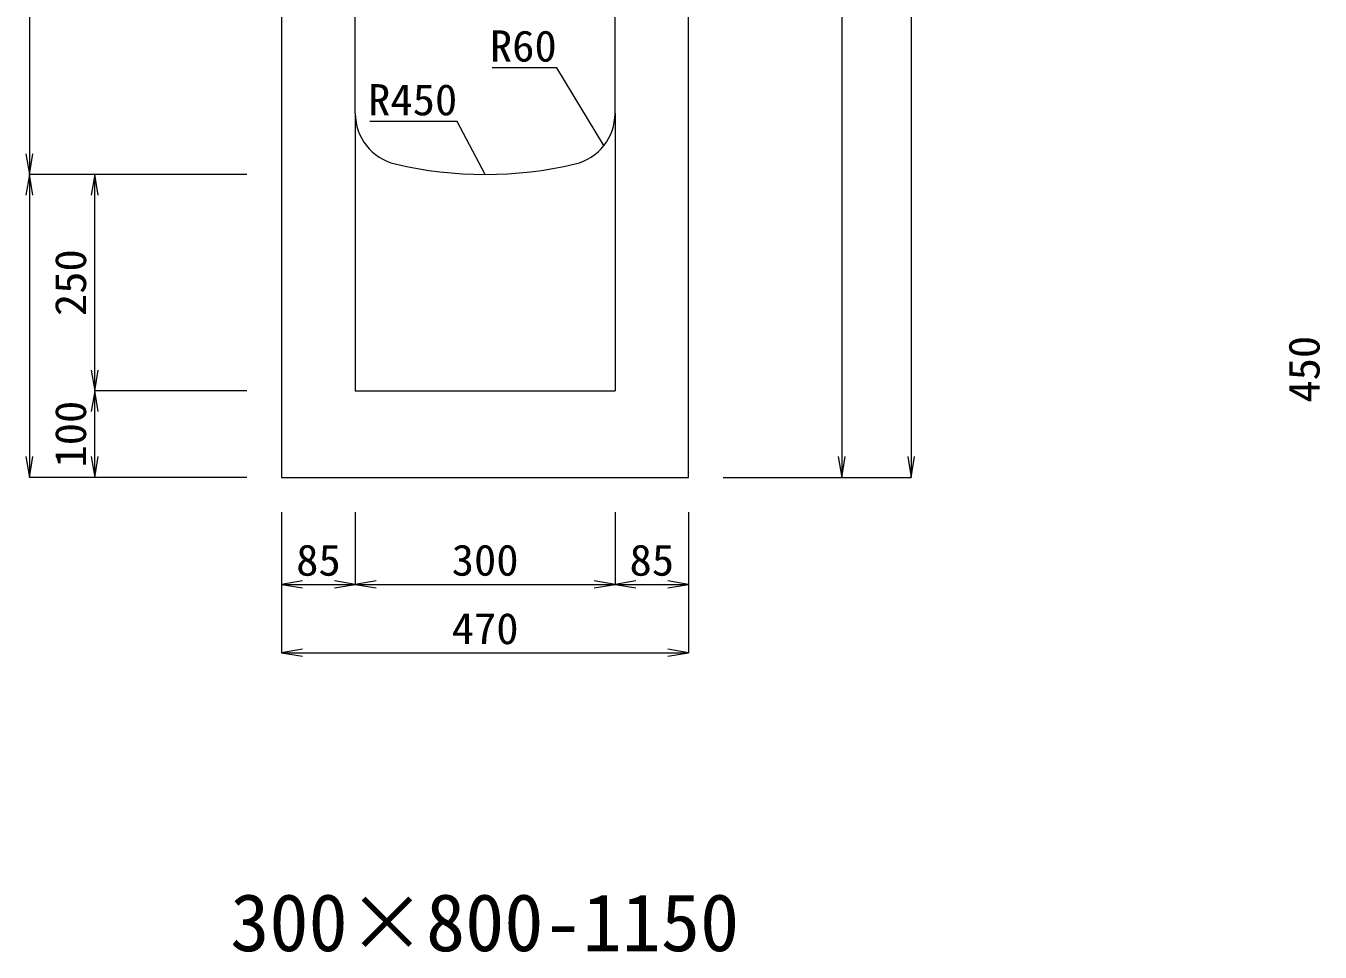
# Model space of a CAD drawing. Units: millimetres at full size. Extents: x -734 to 58102, y 49499 to 87169.
# Drawn here: x 19280 to 20775, y 64602 to 65672 of the extents above; entities that cross this region are included whole.
import ezdxf
from ezdxf.enums import TextEntityAlignment as Align

# ---------------------------------------------------------------- set-up
doc = ezdxf.new("R2010")
doc.units = ezdxf.units.MM
doc.header["$LTSCALE"] = 50
doc.linetypes.add('DASHED_SPACED', pattern=[12, 6, -6])
for name, color, linetype, lineweight in [('0_2', 7, 'DASHED_SPACED', 9), ('寸法線', 7, 'Continuous', 13), ('引出線', 4, 'Continuous', 13), ('本体', 2, 'Continuous', 20)]:
    doc.layers.add(name, color=color, linetype=linetype, lineweight=lineweight)
doc.styles.add('ＭＳ ゴシック', font='')
doc.styles.add('ＭＳ 明朝', font='')
doc.styles.get('ＭＳ ゴシック').set_extended_font_data('MS Gothic')
doc.styles.get('ＭＳ 明朝').set_extended_font_data('MS Mincho')

# ---------------------------------------------------------------- blocks, each defined once
blk = doc.blocks.new('open_arrow')
at = {"color": 0, "linetype": 'Continuous', "lineweight": -2}
blk.add_lwpolyline([(7.5, 1.25), (0, 0), (7.5, -1.25)], dxfattribs=at)

msp = doc.modelspace()

# ---------------------------------------------------------------- linework, layer by layer
at = {"layer": '寸法線'}
for p, q in [((20302.54, 66427.54), (20302.54, 65150.54)), ((19284.19, 66300.54), (19284.19, 65500.54)), ((20222.29, 66300.54), (20222.29, 65150.54)), ((19535.53, 65500.54), (19284.19, 65500.54)), ((19284.19, 65500.54), (19284.19, 65150.54)), ((19535.53, 65500.54), (19284.19, 65500.54)), ((19359.74, 65250.54), (19359.74, 65500.54)), ((19535.53, 65500.54), (19359.74, 65500.54)), ((19359.74, 65150.54), (19359.74, 65250.54)), ((19535.53, 65250.54), (19359.74, 65250.54)), ((19535.53, 65250.54), (19359.74, 65250.54)), ((19535.53, 65150.54), (19284.19, 65150.54)), ((19535.53, 65150.54), (19359.74, 65150.54)), ((20085.57, 65150.54), (20222.29, 65150.54)), ((20085.57, 65150.54), (20302.54, 65150.54)), ((19575.55, 65110.52), (19575.55, 64947.95)), ((19575.55, 65110.52), (19575.55, 65027)), ((19660.55, 65110.52), (19660.55, 65027)), ((19660.55, 65110.52), (19660.55, 65027)), ((19960.55, 65110.52), (19960.55, 65027)), ((19960.55, 65110.52), (19960.55, 65027)), ((20045.55, 65110.52), (20045.55, 64947.95)), ((20045.55, 65110.52), (20045.55, 65027)), ((19575.55, 65027), (19660.55, 65027)), ((19660.55, 65027), (19960.55, 65027)), ((19960.55, 65027), (20045.55, 65027)), ((19575.55, 64947.95), (20045.55, 64947.95))]:
    msp.add_line(p, q, dxfattribs=at)
at = {"layer": '引出線'}
for points in [[(19947.62, 65533.86), (19893.21, 65623.75), (19818.54, 65623.75)], [(19810.55, 65500.54), (19778.33, 65561.69), (19677.32, 65561.69)]]:
    msp.add_lwpolyline(points, dxfattribs=at)
at = {"layer": '本体'}
for p, q in [((19575.55, 66300.54), (19575.55, 65150.54)), ((19660.55, 65571.07), (19660.55, 66300.54)), ((19960.55, 65571.07), (19960.55, 66300.54)), ((20045.55, 65150.54), (20045.55, 66300.54)), ((19660.55, 65571.07), (19660.55, 65250.54)), ((19960.55, 65571.07), (19960.55, 65250.54)), ((19660.55, 65250.54), (19960.55, 65250.54)), ((19575.55, 65150.54), (20045.55, 65150.54))]:
    msp.add_line(p, q, dxfattribs=at)
for centre, radius, start, end in [((19720.55, 65571.07), 60, 180, 256.65785), ((19900.55, 65571.07), 60, 283.34237, 0), ((19810.55, 65950.54), 450, 256.65777, 283.34225)]:
    msp.add_arc(centre, radius, start, end, dxfattribs=at)

# ---------------------------------------------------------------- block references
at = {"layer": '寸法線', "xscale": 3.2, "yscale": 3.2}
for p, rotation in [((19284.19, 65500.54), 90), ((19284.19, 65500.54), 270), ((19359.74, 65500.54), 270), ((19359.74, 65250.54), 90), ((19359.74, 65250.54), 270), ((19284.19, 65150.54), 90), ((19359.74, 65150.54), 90), ((20222.29, 65150.54), 90), ((20302.54, 65150.54), 90), ((19660.55, 65027), 180), ((19960.55, 65027), 180), ((20045.55, 65027), 180), ((20045.55, 64947.95), 180)]:
    msp.add_blockref('open_arrow', p, dxfattribs=dict(at, rotation=rotation))
for p in [(19575.55, 65027), (19660.55, 65027), (19960.55, 65027), (19575.55, 64947.95)]:
    msp.add_blockref('open_arrow', p, dxfattribs=at)
at = {"layer": '引出線', "xscale": 0.0533, "yscale": 0.0533}
for p, rotation in [((19947.62, 65533.86), 121.2), ((19810.55, 65500.54), 117.8)]:
    msp.add_blockref('open_arrow', p, dxfattribs=dict(at, rotation=rotation))

# ---------------------------------------------------------------- texts
at = {"layer": '0_2', "style": 'ＭＳ ゴシック'}
msp.add_text('300×800-1150', height=66.46, dxfattribs=at).set_placement((19810.07, 64636.46), align=Align.MIDDLE_CENTER)
at = {"layer": '寸法線', "style": 'ＭＳ 明朝', "width": 1.05}
for s, p in [('250', (19331.72, 65375.54)), ('450', (20756.17, 65275.54)), ('100', (19331.72, 65200.54))]:
    msp.add_text(s, height=36.03, rotation=90, dxfattribs=at).set_placement(p, align=Align.MIDDLE_CENTER)
for s, p in [('85', (19618.05, 65055.02)), ('300', (19810.55, 65055.02)), ('85', (20003.05, 65055.02)), ('470', (19810.55, 64975.97))]:
    msp.add_text(s, height=36.03, dxfattribs=at).set_placement(p, align=Align.MIDDLE_CENTER)
at = {"layer": '引出線', "style": 'ＭＳ 明朝', "width": 1.05}
for s, p in [('R60', (19893.21, 65666.95)), ('R450', (19778.33, 65604.89))]:
    msp.add_text(s, height=36.03, dxfattribs=at).set_placement(p, align=Align.TOP_RIGHT)

doc.saveas('drawing.dxf')
